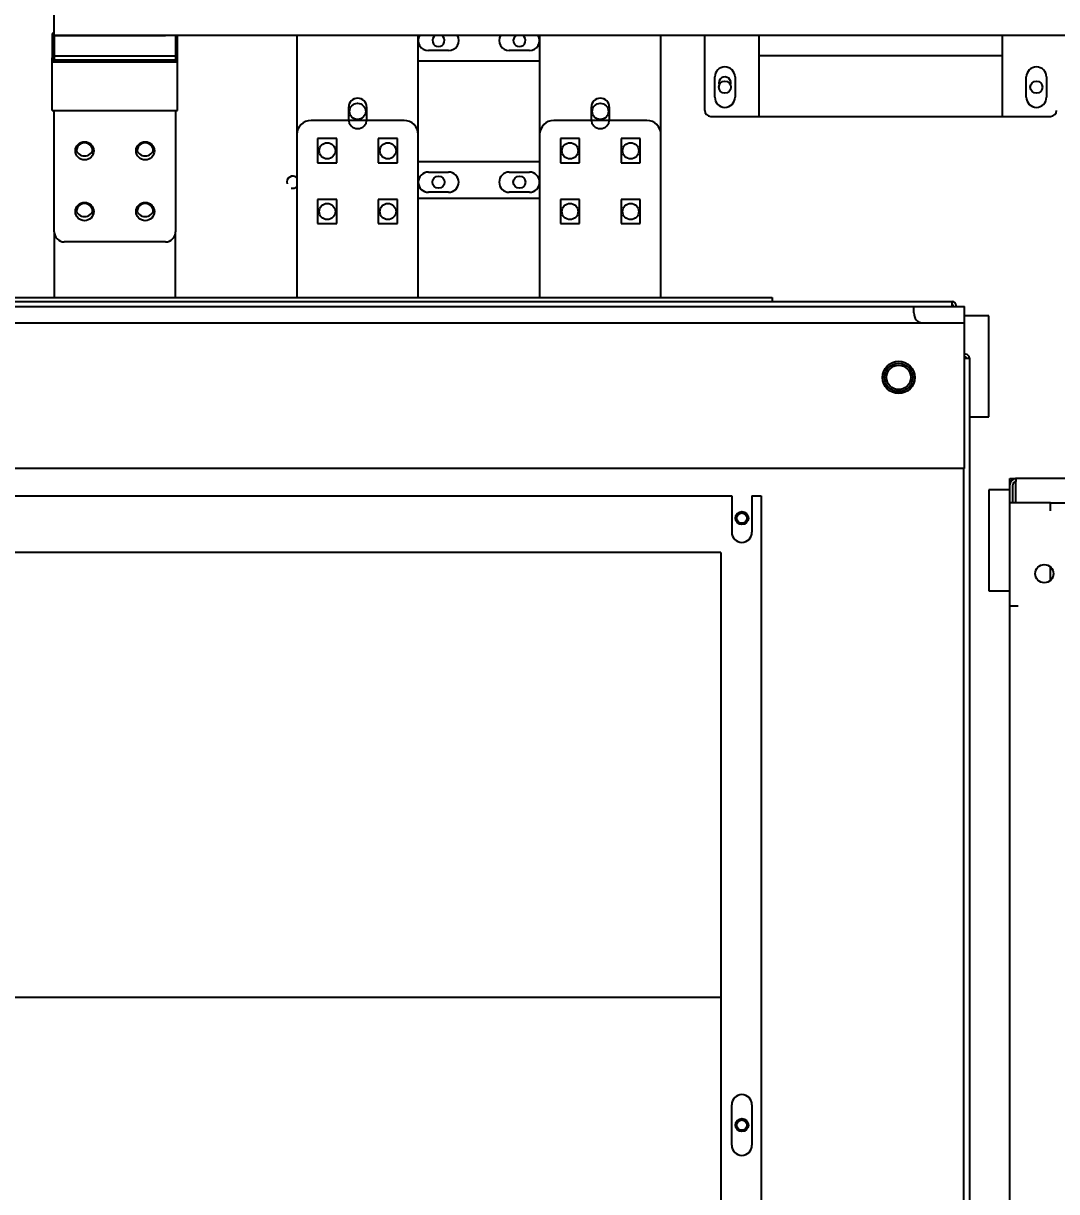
# Model space of a CAD drawing. Header units: feet. Extents: x -1522 to 974, y -3833 to 696.
# Drawn here: x 33.255 to 34.931, y 8.848 to 10.743 of the extents above; entities that cross this region are included whole.
import ezdxf

# ---------------------------------------------------------------- set-up
doc = ezdxf.new("R2010")
doc.units = ezdxf.units.FT
doc.header["$MEASUREMENT"] = 0
doc.layers.add('E-EQPM-XFMR-1500V', color=141, linetype='Continuous')
doc.layers.add('G-NPLT', color=67, linetype='Continuous', plot=False)
doc.styles.add('NEI-A', font='arial.ttf')

# ---------------------------------------------------------------- blocks, each defined once
blk = doc.blocks.new('INV SKID')
at = {"layer": 'E-EQPM-XFMR-1500V', "linetype": 'Continuous'}
for p, q in [((-2.9199, -0.4043), (-2.9199, -0.365)), ((-2.9232, -0.401), (-2.9232, -0.4404)), ((-2.9199, -0.401), (-2.9232, -0.401)), ((-2.9232, -0.4076), (-2.9232, -0.447)), ((-2.9199, -0.4076), (-2.9232, -0.4076)), ((-2.9199, -0.4043), (-2.9199, -0.4371)), ((-0.2723, -0.4043), (-2.9199, -0.4043)), ((-2.9199, -0.4043), (-2.7395, -0.4043)), ((-2.7231, -0.4043), (-2.7231, -0.4371)), ((-2.7198, -0.4076), (-2.7231, -0.4076)), ((-2.7198, -0.4404), (-2.7198, -0.4043)), ((-2.7198, -0.447), (-2.7198, -0.4076)), ((-2.5262, -0.4043), (-2.5262, -0.8292)), ((-2.3294, -0.8292), (-2.3294, -0.4043)), ((-2.1325, -0.4043), (-2.1325, -0.8292)), ((-1.9357, -0.8292), (-1.9357, -0.4043)), ((-1.8648, -0.5257), (-1.8648, -0.4043)), ((-1.7762, -0.4371), (-1.7762, -0.4043)), ((-1.3825, -0.4043), (-1.3825, -0.4371)), ((-2.2802, -0.4289), (-2.313, -0.4289)), ((-2.149, -0.4289), (-2.1818, -0.4289)), ((-2.9232, -0.447), (-2.9232, -0.4404)), ((-2.9232, -0.4404), (-2.9199, -0.4404)), ((-2.9232, -0.5257), (-2.9232, -0.447)), ((-2.9232, -0.447), (-2.7198, -0.447)), ((-2.9199, -0.4371), (-2.9199, -0.4437)), ((-2.9199, -0.4371), (-2.7231, -0.4371)), ((-2.9199, -0.447), (-2.9199, -0.4437)), ((-2.9199, -0.4437), (-2.7231, -0.4437)), ((-2.7231, -0.4371), (-2.7231, -0.4437)), ((-2.7231, -0.4404), (-2.7198, -0.4404)), ((-2.7231, -0.447), (-2.7231, -0.4437)), ((-2.7231, -0.447), (-2.7231, -0.4437)), ((-2.7198, -0.447), (-2.7198, -0.4404)), ((-2.7198, -0.5257), (-2.7198, -0.447)), ((-2.3294, -0.4453), (-2.1325, -0.4453)), ((-1.7762, -0.5356), (-1.7762, -0.4371)), ((-1.3825, -0.4371), (-1.7762, -0.4371)), ((-1.3825, -0.4371), (-1.3825, -0.5356)), ((-1.8484, -0.5044), (-1.8484, -0.4716)), ((-1.8156, -0.4716), (-1.8156, -0.5044)), ((-1.3432, -0.5044), (-1.3432, -0.4716)), ((-1.3104, -0.4716), (-1.3104, -0.5044)), ((-2.9232, -0.5257), (-2.7198, -0.5257)), ((-2.9199, -0.7226), (-2.9199, -0.5257)), ((-2.7231, -0.5257), (-2.7231, -0.7226)), ((-2.4426, -0.5208), (-2.4426, -0.5405)), ((-2.4131, -0.5405), (-2.4131, -0.5208)), ((-2.0489, -0.5208), (-2.0489, -0.5405)), ((-2.0194, -0.5405), (-2.0194, -0.5208)), ((-2.3524, -0.5421), (-2.5033, -0.5421)), ((-1.9587, -0.5421), (-2.1096, -0.5421)), ((-1.855, -0.5356), (-1.3038, -0.5356)), ((-2.5262, -0.5651), (-2.5262, -0.8292)), ((-2.3294, -0.8292), (-2.3294, -0.5651)), ((-2.1325, -0.5651), (-2.1325, -0.8292)), ((-1.9357, -0.8292), (-1.9357, -0.5651)), ((-2.4926, -0.5716), (-2.4926, -0.611)), ((-2.4615, -0.5716), (-2.4926, -0.5716)), ((-2.4615, -0.611), (-2.4615, -0.5716)), ((-2.3942, -0.5716), (-2.3942, -0.611)), ((-2.363, -0.5716), (-2.3942, -0.5716)), ((-2.363, -0.611), (-2.363, -0.5716)), ((-2.0989, -0.5716), (-2.0989, -0.611)), ((-2.0677, -0.5716), (-2.0989, -0.5716)), ((-2.0677, -0.611), (-2.0677, -0.5716)), ((-2.0005, -0.5716), (-2.0005, -0.611)), ((-1.9693, -0.5716), (-2.0005, -0.5716)), ((-1.9693, -0.611), (-1.9693, -0.5716)), ((-2.4926, -0.611), (-2.4615, -0.611)), ((-2.3942, -0.611), (-2.363, -0.611)), ((-2.1325, -0.6094), (-2.3294, -0.6094)), ((-2.0989, -0.611), (-2.0677, -0.611)), ((-2.0005, -0.611), (-1.9693, -0.611)), ((-2.313, -0.6258), (-2.2802, -0.6258)), ((-2.1818, -0.6258), (-2.149, -0.6258)), ((-2.2802, -0.6586), (-2.313, -0.6586)), ((-2.149, -0.6586), (-2.1818, -0.6586)), ((-2.4926, -0.6701), (-2.4926, -0.7094)), ((-2.4615, -0.6701), (-2.4926, -0.6701)), ((-2.4615, -0.7094), (-2.4615, -0.6701)), ((-2.3942, -0.6701), (-2.3942, -0.7094)), ((-2.363, -0.6701), (-2.3942, -0.6701)), ((-2.363, -0.7094), (-2.363, -0.6701)), ((-2.1325, -0.6684), (-2.3294, -0.6684)), ((-2.0989, -0.6701), (-2.0989, -0.7094)), ((-2.0677, -0.6701), (-2.0989, -0.6701)), ((-2.0677, -0.7094), (-2.0677, -0.6701)), ((-2.0005, -0.6701), (-2.0005, -0.7094)), ((-1.9693, -0.6701), (-2.0005, -0.6701)), ((-1.9693, -0.7094), (-1.9693, -0.6701)), ((-2.4926, -0.7094), (-2.4615, -0.7094)), ((-2.3942, -0.7094), (-2.363, -0.7094)), ((-2.0989, -0.7094), (-2.0677, -0.7094)), ((-2.0005, -0.7094), (-1.9693, -0.7094)), ((-2.9199, -0.7226), (-2.9199, -0.8292)), ((-2.7231, -0.8292), (-2.7231, -0.7226)), ((-2.7395, -0.739), (-2.9035, -0.739)), ((-3.1004, -0.8292), (-1.7552, -0.8292)), ((-1.7552, -0.8292), (-1.7552, -0.8358)), ((-7.3491, -0.844), (-1.4436, -0.844)), ((-3.3924, -0.8358), (-1.4633, -0.8358)), ((-1.5256, -0.8538), (-1.5256, -0.844)), ((-1.4633, -0.844), (-1.4633, -0.8358)), ((-1.4616, -0.844), (-1.4616, -0.8423)), ((-1.4567, -0.844), (-1.4567, -0.8423)), ((-1.4436, -1.1064), (-1.4436, -0.844)), ((-7.3491, -0.8702), (-1.4436, -0.8702)), ((-1.4042, -0.8587), (-1.4436, -0.8587)), ((-1.4042, -1.0228), (-1.4042, -0.8587)), ((-1.4419, -0.9211), (-1.4436, -0.9211)), ((-1.4419, -0.926), (-1.4436, -0.926)), ((-1.4436, -0.9276), (-1.4354, -0.9276)), ((-1.4354, -0.9276), (-1.4354, -3.3686)), ((-1.4354, -1.0228), (-1.4042, -1.0228)), ((-1.4436, -1.1064), (-7.3491, -1.1064)), ((-1.4452, -1.1064), (-1.4452, -3.3833)), ((-1.3698, -1.1228), (-1.3599, -1.1228)), ((-1.3698, -1.1327), (-1.3698, -1.1228)), ((-1.3698, -1.1622), (-1.3698, -1.1327)), ((-1.3648, -1.1622), (-1.3648, -1.1327)), ((-0.3625, -1.1228), (-1.3599, -1.1228)), ((-1.3599, -1.1228), (-1.3599, -1.1277)), ((-1.3599, -1.1622), (-1.3599, -1.1277)), ((-3.0348, -1.1507), (-1.8209, -1.1507)), ((-1.8209, -1.1507), (-1.8209, -1.2098)), ((-1.7881, -1.1507), (-1.7733, -1.1507)), ((-1.7881, -1.1507), (-1.7881, -1.2098)), ((-1.7733, -1.1507), (-1.7733, -3.1651)), ((-1.3698, -1.1409), (-1.4042, -1.1409)), ((-1.4042, -1.1409), (-1.4042, -1.3049)), ((-1.3041, -1.1622), (-1.3698, -1.1622)), ((-1.3698, -3.4194), (-1.3698, -1.1622)), ((-1.3041, -1.1622), (-0.4183, -1.1622)), ((-1.3041, -1.1753), (-1.3041, -1.1622)), ((-1.8389, -1.2426), (-3.0167, -1.2426)), ((-1.8389, -1.2426), (-1.8389, -3.6409)), ((-1.3041, -1.288), (-1.3041, -1.266)), ((-1.4042, -1.3049), (-1.3698, -1.3049)), ((-1.3566, -1.3295), (-1.3698, -1.3295)), ((-1.8389, -1.9644), (-3.0167, -1.9644)), ((-1.8209, -2.2039), (-1.8209, -2.1382)), ((-1.7881, -2.1382), (-1.7881, -2.2039))]:
    blk.add_line(p, q, dxfattribs=at)
for centre, radius in [((-1.832, -0.488), 0.00984), ((-1.3268, -0.488), 0.00984), ((-2.4278, -0.5274), 0.0131), ((-2.0341, -0.5274), 0.0131), ((-2.8707, -0.5913), 0.0148), ((-2.7723, -0.5913), 0.0148), ((-2.477, -0.5913), 0.0131), ((-2.3786, -0.5913), 0.0131), ((-2.0833, -0.5913), 0.0131), ((-1.9849, -0.5913), 0.0131), ((-2.2966, -0.6422), 0.00984), ((-2.1654, -0.6422), 0.00984), ((-2.8707, -0.6898), 0.0148), ((-2.7723, -0.6898), 0.0148), ((-2.477, -0.6898), 0.0131), ((-2.3786, -0.6898), 0.0131), ((-2.0833, -0.6898), 0.0131), ((-1.9849, -0.6898), 0.0131), ((-1.5502, -0.9588), 0.0262), ((-1.5502, -0.9588), 0.023), ((-1.5502, -0.9588), 0.0197), ((-1.5502, -0.9588), 0.0197), ((-1.8045, -1.1868), 0.0105), ((-1.8045, -1.1868), 0.0082), ((-1.314, -1.277), 0.0148), ((-1.8045, -2.1711), 0.0105), ((-1.8045, -2.1711), 0.0082)]:
    blk.add_circle(centre, radius, dxfattribs=at)
for centre, radius, start, end in [((-2.313, -0.4125), 0.0164, 149.8604, 270), ((-2.2966, -0.4125), 0.00984, 123.017, 56.983), ((-2.2802, -0.4125), 0.0164, 270, 30.1396), ((-2.1818, -0.4125), 0.0164, 149.8604, 270), ((-2.1654, -0.4125), 0.00984, 123.017, 56.983), ((-2.149, -0.4125), 0.0164, 270, 30.1396), ((-1.832, -0.4716), 0.0164, 0, 180), ((-1.832, -0.4814), 0.00984, 340.1712, 195), ((-1.3268, -0.4716), 0.0164, 0, 180), ((-2.4278, -0.5208), 0.0148, 0, 180), ((-2.0341, -0.5208), 0.0148, 0, 180), ((-1.832, -0.5044), 0.0164, 180, 0), ((-1.3268, -0.5044), 0.0164, 180, 0), ((-1.855, -0.5257), 0.00984, 180, 270), ((-1.3038, -0.5257), 0.00984, 270, 0), ((-2.5033, -0.5651), 0.023, 90, 180), ((-2.4278, -0.5405), 0.0148, 180, 0), ((-2.3524, -0.5651), 0.023, 0, 90), ((-2.1096, -0.5651), 0.023, 90, 180), ((-2.0341, -0.5405), 0.0148, 180, 0), ((-1.9587, -0.5651), 0.023, 0, 90), ((-2.8707, -0.5913), 0.0131, 359.5094, 180.4906), ((-2.7723, -0.5913), 0.0131, 359.5094, 180.4906), ((-2.8707, -0.5848), 0.0148, 192.9099, 347.0901), ((-2.7723, -0.5848), 0.0148, 192.9099, 347.0901), ((-2.5328, -0.6422), 0.00984, 48.1865, 195), ((-2.313, -0.6422), 0.0164, 90, 270), ((-2.2802, -0.6422), 0.0164, 270, 90), ((-2.1818, -0.6422), 0.0164, 90, 270), ((-2.149, -0.6422), 0.0164, 270, 90), ((-2.5328, -0.6422), 0.00984, 255, 311.8141), ((-2.8707, -0.6898), 0.0131, 359.5094, 180.4906), ((-2.7723, -0.6898), 0.0131, 359.5094, 180.4906), ((-2.8707, -0.6832), 0.0148, 192.9099, 347.0901), ((-2.7723, -0.6832), 0.0148, 192.9099, 347.0901), ((-2.9035, -0.7226), 0.0164, 180, 270), ((-2.7395, -0.7226), 0.0164, 270, 0), ((-1.4633, -0.8423), 0.00656, 0, 90), ((-1.4633, -0.8423), 0.00164, 0, 90), ((-1.4419, -0.9276), 0.00656, 0, 90), ((-1.4419, -0.9276), 0.00164, 0, 90), ((-1.3599, -1.1327), 0.00984, 90, 180), ((-1.3599, -1.1327), 0.00492, 90, 180), ((-1.8045, -1.2098), 0.0164, 180, 0), ((-1.8045, -2.1382), 0.0164, 0, 180), ((-1.8045, -2.2039), 0.0164, 180, 0)]:
    blk.add_arc(centre, radius, start, end, dxfattribs=at)
blk.add_ellipse((-1.5119, -0.8538), major_axis=(0, 0.0164), ratio=0.833333, start_param=-4.712389, end_param=-3.141593, dxfattribs=at)

msp = doc.modelspace()

# ---------------------------------------------------------------- block references
msp.add_blockref('INV SKID', (36.22501, 11.12722))

# ---------------------------------------------------------------- texts
at = {"layer": 'G-NPLT', "insert": (-1524.03887, 222.65943), "char_height": 50.15749436, "attachment_point": 1, "style": 'NEI-A'}
msp.add_mtext_dynamic_manual_height_columns('\\pxi-5,l5,ql;THIS INVERTER NEEDS TO BE UPDATED WITH THE CORRECT INVERTER JOB SPECIFIC. GET FROM THE INVERTER XREF.', width=1665.7235448, gutter_width=214.91157, heights=[0], dxfattribs=at)

doc.saveas('drawing.dxf')
